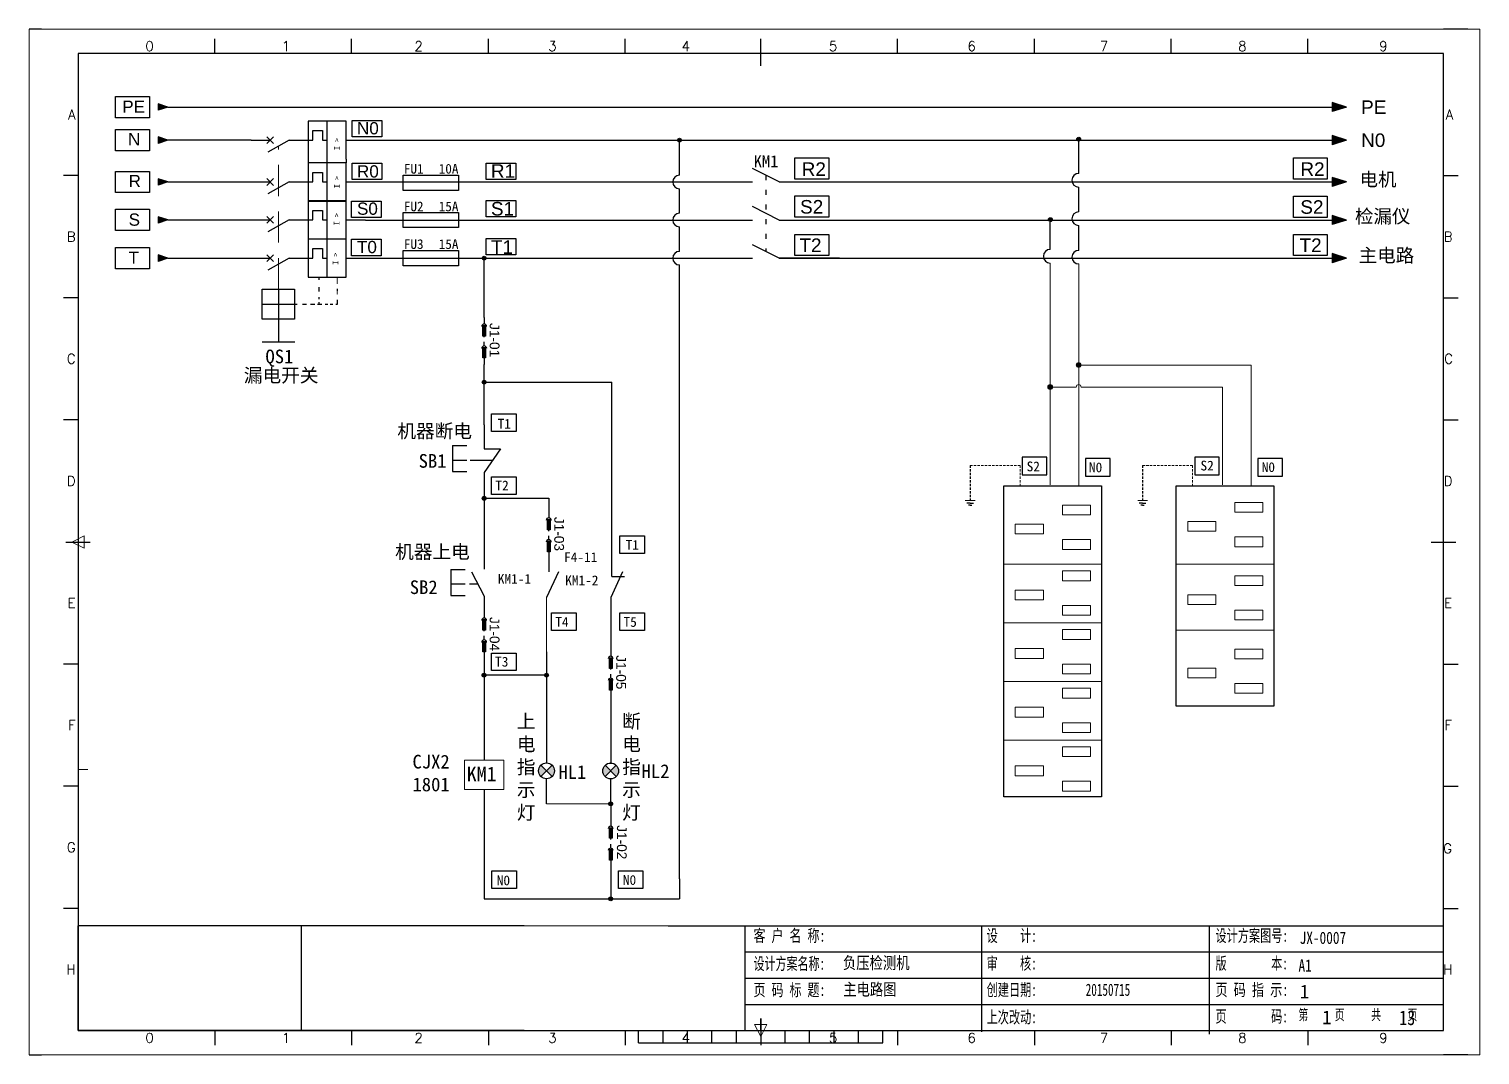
# Model space of a CAD drawing. Extents: x 2511 to 8703, y -745 to 3310.
# Drawn here: x 2832.6 to 3129.6, y 276.3 to 486.3 of the extents above; entities that cross this region are included whole.
import ezdxf
from ezdxf.enums import TextEntityAlignment as Align

# ---------------------------------------------------------------- set-up
doc = ezdxf.new("R2010")
doc.units = 0
doc.header["$MEASUREMENT"] = 0
for name, pattern in [('2', [15, 1, -2, 1, -2, 1, -2, 1, -2, 1, -2]), ('ACANSTGL', [0.11811, 0.07874, -0.03937]), ('ACISOWELD', [3, 2, -1]), ('DASHED', [0.75, 0.5, -0.25]), ('DASHED2', [9.525, 6.35, -3.175])]:
    doc.linetypes.add(name, pattern=pattern)
for name, color, linetype in [('AE_BOR', 1, 'Continuous'), ('MISC', 2, 'Continuous'), ('RED_1.5mm^2', 1, 'Continuous'), ('RED_14_THHN', 20, 'Continuous'), ('SYMS', 7, 'Continuous')]:
    doc.layers.add(name, color=color, linetype=linetype)
doc.styles.add('Standard0.67', font='', dxfattribs={"width": 0.67})
doc.styles.add('Standard_0.8', font='', dxfattribs={"width": 0.8})
doc.styles.add('WD', font='romans.shx', dxfattribs={"bigfont": 'gbcbig.shx'})
doc.styles.add('WD_IEC', font='ISOCP2.shx', dxfattribs={"width": 0.9, "height": 4, "bigfont": 'gbcbig.shx'})
doc.styles.add('工程字', font='SimSun.ttf')
doc.styles.add('样式 0', font='')
doc.styles.add('样式 8', font='arial.ttf')
doc.styles.get('Standard0.67').set_extended_font_data('FangSong_GB2312')
doc.styles.get('Standard_0.8').set_extended_font_data('FangSong_GB2312')
doc.styles.get('样式 0').set_extended_font_data('KaiTi_GB2312')

# ---------------------------------------------------------------- blocks, each defined once
blk = doc.blocks.new('gb_a2_a')
for p, q in [((584, 410), (25, 410)), ((25, 410), (25, 10)), ((584, 10), (584, 410)), ((25, 10), (584, 10))]:
    blk.add_line(p, q)
at = {"lineweight": 9, "ltscale": 0.1}
blk.add_line((25, 116.86), (29, 116.86), dxfattribs=at)
at = {"layer": 'AE_BOR', "lineweight": 30}
for p, q in [((10, 420), (4.93, 420)), ((594, 420), (584, 420)), ((4.93, 0), (10, 0)), ((594, 0), (584, 0))]:
    blk.add_line(p, q, dxfattribs=at)
at = {"layer": 'AE_BOR', "color": 1, "lineweight": 15}
for p, q in [((4.93, 420), (598.93, 420)), ((4.93, 0), (4.93, 420)), ((598.93, 420), (598.93, 0)), ((22.5, 210), (27.5, 212.5)), ((27.5, 207.5), (22.5, 210)), ((27.5, 212.5), (27.5, 207.5)), ((304.5, 7.5), (302, 12.5)), ((302, 12.5), (307, 12.5)), ((307, 12.5), (304.5, 7.5)), ((598.93, 0), (4.93, 0))]:
    blk.add_line(p, q, dxfattribs=at)
at = {"layer": 'AE_BOR'}
for p, q in [((81, 410), (81, 416)), ((137, 410), (137, 416)), ((193, 410), (193, 416)), ((249, 410), (249, 416)), ((304.5, 410), (304.5, 416)), ((360.5, 410), (360.5, 416)), ((416.5, 410), (416.5, 416)), ((472.5, 410), (472.5, 416)), ((528.5, 410), (528.5, 416)), ((25, 360), (19, 360)), ((584, 360), (590, 360)), ((25, 310), (19, 310)), ((584, 310), (590, 310)), ((25, 260), (19, 260)), ((584, 260), (590, 260)), ((25, 160), (19, 160)), ((584, 160), (590, 160)), ((25, 110), (19, 110)), ((584, 110), (590, 110)), ((25, 60), (19, 60)), ((584, 60), (590, 60)), ((81, 10), (81, 4)), ((137, 10), (137, 4)), ((193, 10), (193, 4)), ((249, 10), (249, 4)), ((304.5, 10), (304.5, 4)), ((360.5, 10), (360.5, 4)), ((416.5, 10), (416.5, 4)), ((472.5, 10), (472.5, 4)), ((528.5, 10), (528.5, 4))]:
    blk.add_line(p, q, dxfattribs=at)
at = {"layer": 'AE_BOR', "color": 2, "lineweight": 30}
for p, q in [((304.5, 405), (304.5, 415)), ((20, 210), (30, 210)), ((579, 210), (589, 210)), ((304.5, 10), (304.5, 15)), ((304.5, 15), (304.5, 5)), ((254.5, 5), (254.5, 10)), ((264.5, 5), (264.5, 10)), ((274.5, 5), (274.5, 10)), ((284.5, 5), (284.5, 10)), ((294.5, 5), (294.5, 10)), ((304.5, 10), (304.5, 5)), ((314.5, 5), (314.5, 10)), ((324.5, 5), (324.5, 10)), ((334.5, 5), (334.5, 10)), ((344.5, 5), (344.5, 10)), ((354.5, 5), (354.5, 10)), ((254.5, 5), (354.5, 5))]:
    blk.add_line(p, q, dxfattribs=at)
at = {"layer": 'AE_BOR', "style": 'WD'}
for s, p in [('0', (54.27, 411)), ('1', (110.12, 411)), ('2', (164.42, 411)), ('3', (219.22, 411)), ('4', (273.82, 411)), ('5', (334.12, 411)), ('6', (390.81, 411)), ('7', (445.01, 411)), ('8', (501.67, 411)), ('9', (559.4, 411)), ('0', (54.27, 5)), ('1', (110.12, 5)), ('2', (164.42, 5)), ('3', (219.22, 5)), ('4', (273.82, 5)), ('5', (334.12, 5)), ('6', (390.81, 5)), ('7', (445.01, 5)), ('8', (501.67, 5)), ('9', (559.4, 5))]:
    blk.add_text(s, height=4, dxfattribs=at).set_placement(p, align=Align.CENTER)
for s, p in [('A', (24, 385)), ('A', (588.05, 385)), ('B', (24, 335)), ('B', (587.67, 335)), ('C', (24, 285)), ('C', (587.86, 285)), ('D', (24, 235)), ('D', (587.67, 235)), ('E', (24, 185)), ('E', (587.48, 185)), ('F', (24, 135)), ('F', (587.48, 135)), ('F', (587.48, 135)), ('G', (24, 85)), ('G', (587.48, 84.56)), ('H', (24, 35)), ('H', (587.67, 35))]:
    blk.add_text(s, height=4, dxfattribs=at).set_placement(p, align=Align.MIDDLE_RIGHT)
blk = doc.blocks.new('VCB11THI')
for p, q in [((0, 7.5), (0, 2.5)), ((0, -2.5), (-3.12, 3.12)), ((-0.88, 3.38), (0.88, 1.62)), ((-0.88, 1.62), (0.88, 3.38)), ((0, -2.5), (0, -8.75)), ((0, -8.75), (2.5, -8.75)), ((0, -11.25), (0, -12.5)), ((2.5, -11.25), (0, -11.25)), ((2.5, -8.75), (2.5, -11.25)), ((-5, -12.5), (5, -12.5)), ((0, -17.5), (0, -22.5))]:
    blk.add_line(p, q)
blk.add_lwpolyline([(-5, -7.5), (-5, -17.5), (5, -17.5), (5, -7.5)], close=True)
at = {"style": 'WD_IEC'}
for tag, p in [('INST', (-8, 5.25)), ('LOC', (-8, 1.75)), ('TAG1', (-8, -1.75)), ('RATING1', (-8, -6.35)), ('DESC1', (-8, -14.35)), ('DESC3', (-8, -21.35)), ('DESC2', (-8, -17.85))]:
    blk.add_attdef(tag, text='', height=2.5, dxfattribs=at).set_placement(p, align=Align.RIGHT)
at = {"style": 'WD_IEC', "flags": 1}
for tag, p, height in [('X2TERM01', (0, 7.5), 0.32), ('MFG', (2.75, 6.5), 1.5), ('CAT', (2.75, 4), 1.5), ('X4LINK', (-2, 0), 0.32), ('X1LINK', (-0.5, 0), 0.32), ('CONTACT', (-5, -7.5), 1), ('COMMON', (-3.75, -8.75), 1), ('ASSYCODE', (1, -19), 1), ('X8TERM02', (0, -22.5), 0.32), ('FAMILY', (1, -20.5), 1), ('CATDESC', (1, -22), 1)]:
    blk.add_attdef(tag, p, '', height=height, dxfattribs=at)
at = {"style": 'WD_IEC'}
blk.add_attdef('TERM01', text='', height=2, rotation=90, dxfattribs=at).set_placement((-1, 7.5), align=Align.RIGHT)
at = {"lineweight": 15, "style": 'WD_IEC'}
blk.add_attdef('XREF', text='', height=2.5, dxfattribs=at).set_placement((-8, -10.35), align=Align.RIGHT)
at = {"style": 'WD_IEC'}
blk.add_attdef('TERM02', (-1, -22.5), '', height=2, rotation=90, dxfattribs=at)
at = {"linetype": 'Continuous', "style": 'WD_IEC'}
blk.add_attdef('T', text='', height=2.5, dxfattribs=at).set_placement((0, -15), align=Align.MIDDLE_CENTER)
blk = doc.blocks.new('VCB21THI')
for p, q in [((0, 7.5), (0, 2.5)), ((0, -2.5), (-3.12, 3.12)), ((-0.88, 3.38), (0.88, 1.62)), ((-0.88, 1.62), (0.88, 3.38)), ((0, -2.5), (0, -8.75)), ((0, -8.75), (2.5, -8.75)), ((0, -11.25), (0, -12.5)), ((2.5, -11.25), (0, -11.25)), ((2.5, -8.75), (2.5, -11.25)), ((-5, -12.5), (5, -12.5)), ((0, -17.5), (0, -22.5))]:
    blk.add_line(p, q)
blk.add_lwpolyline([(-5, -7.5), (-5, -17.5), (5, -17.5), (5, -7.5)], close=True)
at = {"style": 'WD_IEC'}
for tag, p in [('INST', (-8, 5.25)), ('LOC', (-8, 1.75)), ('TAG2', (-8, -1.75)), ('RATING1', (-8, -6.35)), ('DESC1', (-8, -14.35)), ('DESC3', (-8, -21.35)), ('DESC2', (-8, -17.85))]:
    blk.add_attdef(tag, text='', height=2.5, dxfattribs=at).set_placement(p, align=Align.RIGHT)
at = {"style": 'WD_IEC', "flags": 1}
for tag, p, height in [('X2TERM01', (0, 7.5), 0.32), ('X4LINK', (-2, 0), 0.32), ('X1LINK', (-0.5, 0), 0.32), ('CONTACT', (-5, -7.5), 1), ('COMMON', (-3.75, -8.75), 1), ('X8TERM02', (0, -22.5), 0.32), ('FAMILY', (1, -20.5), 1)]:
    blk.add_attdef(tag, p, '', height=height, dxfattribs=at)
at = {"style": 'WD_IEC'}
blk.add_attdef('TERM01', text='', height=2, rotation=90, dxfattribs=at).set_placement((-1, 7.5), align=Align.RIGHT)
at = {"lineweight": 15, "style": 'WD_IEC'}
blk.add_attdef('XREF', text='', height=2.5, dxfattribs=at).set_placement((-8, -10.35), align=Align.RIGHT)
at = {"style": 'WD_IEC'}
blk.add_attdef('TERM02', (-1, -22.5), '', height=2, rotation=90, dxfattribs=at)
at = {"linetype": 'Continuous', "style": 'WD_IEC'}
blk.add_attdef('T', text='', height=2.5, dxfattribs=at).set_placement((0, -15), align=Align.MIDDLE_CENTER)
blk = doc.blocks.new('WDDOT')
blk.add_hatch(color=256).paths.add_polyline_path([(0.5, 0, 1), (-0.5, 0, 1)])
blk.add_circle((0, 0), 0.5)

msp = doc.modelspace()

# ---------------------------------------------------------------- hatches: boundary and pattern name
for points in [[(2861, 463.57), (2858.96, 464.22), (2858.96, 462.91)], [(3102.24, 463.57), (3099.32, 464.5), (3099.32, 462.63)], [(2861, 455), (2858.96, 455.66), (2858.96, 454.35)], [(3102.24, 455), (3099.32, 455.94), (3099.32, 454.07)], [(2861, 447.24), (2858.96, 447.9), (2858.96, 446.59)], [(3102.24, 447.21), (3099.32, 448.14), (3099.32, 446.27)], [(2861, 439.41), (2858.96, 440.06), (2858.96, 438.75)], [(3102.24, 439.41), (3099.32, 440.35), (3099.32, 438.47)]]:
    msp.add_hatch(color=256).paths.add_polyline_path(points)
h = msp.add_hatch(color=256)
edge = h.paths.add_edge_path()
edge.add_arc((2965.71, 463.57), 0.389, 0, 360)
h = msp.add_hatch(color=256)
edge = h.paths.add_edge_path()
edge.add_arc((3047.42, 463.77), 0.393, 0, 360)
h = msp.add_hatch(color=256)
edge = h.paths.add_edge_path()
edge.add_arc((3041.62, 447.3), 0.393, 0, 360)
h = msp.add_hatch(color=256)
edge = h.paths.add_edge_path()
edge.add_arc((2925.72, 439.41), 0.389, 0, 360)
at = {"lineweight": 0}
h = msp.add_hatch(color=256, dxfattribs=at)
edge = h.paths.add_edge_path()
edge.add_arc((3047.42, 417.54), 0.5, 0, 360)
h = msp.add_hatch(color=256)
edge = h.paths.add_edge_path()
edge.add_arc((2925.72, 414.02), 0.389, 0, 360)
h = msp.add_hatch(color=256, dxfattribs=at)
edge = h.paths.add_edge_path()
edge.add_arc((3041.58, 413.03), 0.5, 0, 360)
h = msp.add_hatch(color=256)
edge = h.paths.add_edge_path()
edge.add_arc((2925.72, 390.25), 0.393, 0, 360)
h = msp.add_hatch(color=256)
edge = h.paths.add_edge_path()
edge.add_arc((2925.69, 354.05), 0.393, 0, 360)
h = msp.add_hatch(color=256)
edge = h.paths.add_edge_path()
edge.add_arc((2938.47, 354.05), 0.393, 0, 360)
h = msp.add_hatch(color=256, dxfattribs=at)
h.paths.add_polyline_path([(2938.47, 334.46), (2937.32, 335.61, 0.198912), (2936.85, 334.46, 0.198912), (2937.32, 333.32)])
h.paths.add_polyline_path([(2939.62, 333.32, 0.198912), (2940.1, 334.46, 0.198912), (2939.62, 335.61), (2938.47, 334.46)])
h.paths.add_polyline_path([(2951.62, 334.45), (2950.47, 335.6, 0.198912), (2949.99, 334.45, 0.198912), (2950.47, 333.31)])
h.paths.add_polyline_path([(2952.77, 333.31, 0.198912), (2953.24, 334.45, 0.198912), (2952.77, 335.6), (2951.62, 334.45)])
h = msp.add_hatch(color=256)
edge = h.paths.add_edge_path()
edge.add_arc((2951.62, 327.71), 0.393, 0, 360)
h = msp.add_hatch(color=256)
edge = h.paths.add_edge_path()
edge.add_arc((2951.62, 308.27), 0.393, 0, 360)
at = {"layer": 'MISC'}
for points in [[(2861, 470.33), (2858.96, 470.99), (2858.96, 469.68)], [(3102.24, 470.33), (3099.32, 471.27), (3099.32, 469.4)]]:
    msp.add_hatch(color=256, dxfattribs=at).paths.add_polyline_path(points)
at = {"layer": 'RED_1.5mm^2'}
h = msp.add_hatch(dxfattribs=at)
h.set_pattern_fill('ANGLE', color=0, scale=0.1715, angle=-180)
h.set_pattern_definition([(180, (2367.8947, -206.513), (-7e-16, -1.1979275), [0.87122, -0.3267075]), (270, (2367.8947, -206.513), (1.1979275, -8e-16), [0.87122, -0.3267075])])
h.paths.add_polyline_path([(2925.45, 423.45), (2926, 423.45), (2926, 425.61), (2925.45, 425.61)])
h = msp.add_hatch(color=2, dxfattribs=at)
h.dxf.hatch_style = 1
h.paths.add_polyline_path([(2925.45, 423.45), (2926, 423.45), (2926, 425.61), (2925.45, 425.61)])
h = msp.add_hatch(dxfattribs=at)
h.set_pattern_fill('ANGLE', color=2, scale=0.1715, angle=-180)
h.set_pattern_definition([(180, (2367.8964, -210.9847), (-7e-16, -1.1979275), [0.87122, -0.3267075]), (270, (2367.8964, -210.9847), (1.1979275, -8e-16), [0.87122, -0.3267075])])
h.paths.add_polyline_path([(2925.45, 418.98), (2926, 418.98), (2926, 421.14), (2925.45, 421.14)])
h = msp.add_hatch(color=2, dxfattribs=at)
h.dxf.hatch_style = 1
h.paths.add_polyline_path([(2925.45, 418.98), (2926, 418.98), (2926, 421.14), (2925.45, 421.14)])
h = msp.add_hatch(dxfattribs=at)
h.set_pattern_fill('ANGLE', color=0, scale=0.1715, angle=-180)
h.set_pattern_definition([(180, (2381.11, -246.1866), (-7e-16, -1.1979275), [0.87122, -0.3267075]), (270, (2381.11, -246.1866), (1.1979275, -8e-16), [0.87122, -0.3267075])])
h.paths.add_polyline_path([(2938.67, 383.77), (2939.21, 383.77), (2939.21, 385.94), (2938.67, 385.94)])
h = msp.add_hatch(color=2, dxfattribs=at)
h.dxf.hatch_style = 1
h.paths.add_polyline_path([(2938.67, 383.77), (2939.21, 383.77), (2939.21, 385.94), (2938.67, 385.94)])
h = msp.add_hatch(dxfattribs=at)
h.set_pattern_fill('ANGLE', color=0, scale=0.1715, angle=-180)
h.set_pattern_definition([(180, (2381.1116, -250.6583), (-7e-16, -1.1979275), [0.87122, -0.3267075]), (270, (2381.1116, -250.6583), (1.1979275, -8e-16), [0.87122, -0.3267075])])
h.paths.add_polyline_path([(2938.67, 379.3), (2939.21, 379.3), (2939.21, 381.46), (2938.67, 381.46)])
h = msp.add_hatch(color=2, dxfattribs=at)
h.dxf.hatch_style = 1
h.paths.add_polyline_path([(2938.67, 379.3), (2939.21, 379.3), (2939.21, 381.46), (2938.67, 381.46)])
h = msp.add_hatch(dxfattribs=at)
h.set_pattern_fill('ANGLE', color=0, scale=0.1715, angle=-180)
h.set_pattern_definition([(180, (2367.8852, -266.6794), (-7e-16, -1.1979275), [0.87122, -0.3267075]), (270, (2367.8852, -266.6794), (1.1979275, -8e-16), [0.87122, -0.3267075])])
h.paths.add_polyline_path([(2925.44, 363.28), (2925.99, 363.28), (2925.99, 365.44), (2925.44, 365.44)])
h = msp.add_hatch(color=2, dxfattribs=at)
h.dxf.hatch_style = 1
h.paths.add_polyline_path([(2925.44, 363.28), (2925.99, 363.28), (2925.99, 365.44), (2925.44, 365.44)])
h = msp.add_hatch(dxfattribs=at)
h.set_pattern_fill('ANGLE', color=0, scale=0.1715, angle=-180)
h.set_pattern_definition([(180, (2367.8868, -271.1512), (-7e-16, -1.1979275), [0.87122, -0.3267075]), (270, (2367.8868, -271.1512), (1.1979275, -8e-16), [0.87122, -0.3267075])])
h.paths.add_polyline_path([(2925.44, 358.81), (2925.99, 358.81), (2925.99, 360.97), (2925.44, 360.97)])
h = msp.add_hatch(color=2, dxfattribs=at)
h.dxf.hatch_style = 1
h.paths.add_polyline_path([(2925.44, 358.81), (2925.99, 358.81), (2925.99, 360.97), (2925.44, 360.97)])
h = msp.add_hatch(dxfattribs=at)
h.set_pattern_fill('ANGLE', color=0, scale=0.1715, angle=-180)
h.set_pattern_definition([(180, (2393.7882, -274.5128), (-7e-16, -1.1979275), [0.87122, -0.3267075]), (270, (2393.7882, -274.5128), (1.1979275, -8e-16), [0.87122, -0.3267075])])
h.paths.add_polyline_path([(2951.35, 355.45), (2951.89, 355.45), (2951.89, 357.61), (2951.35, 357.61)])
h = msp.add_hatch(color=2, dxfattribs=at)
h.dxf.hatch_style = 1
h.paths.add_polyline_path([(2951.35, 355.45), (2951.89, 355.45), (2951.89, 357.61), (2951.35, 357.61)])
h = msp.add_hatch(dxfattribs=at)
h.set_pattern_fill('ANGLE', color=0, scale=0.1715, angle=-180)
h.set_pattern_definition([(180, (2393.7898, -278.9845), (-7e-16, -1.1979275), [0.87122, -0.3267075]), (270, (2393.7898, -278.9845), (1.1979275, -8e-16), [0.87122, -0.3267075])])
h.paths.add_polyline_path([(2951.35, 350.98), (2951.89, 350.98), (2951.89, 353.14), (2951.35, 353.14)])
h = msp.add_hatch(color=2, dxfattribs=at)
h.dxf.hatch_style = 1
h.paths.add_polyline_path([(2951.35, 350.98), (2951.89, 350.98), (2951.89, 353.14), (2951.35, 353.14)])
h = msp.add_hatch(dxfattribs=at)
h.set_pattern_fill('ANGLE', color=0, scale=0.1715, angle=-180)
h.set_pattern_definition([(180, (2393.7882, -309.3038), (-7e-16, -1.1979275), [0.87122, -0.3267075]), (270, (2393.7882, -309.3038), (1.1979275, -8e-16), [0.87122, -0.3267075])])
h.paths.add_polyline_path([(2951.35, 320.66), (2951.89, 320.66), (2951.89, 322.82), (2951.35, 322.82)])
h = msp.add_hatch(color=2, dxfattribs=at)
h.dxf.hatch_style = 1
h.paths.add_polyline_path([(2951.35, 320.66), (2951.89, 320.66), (2951.89, 322.82), (2951.35, 322.82)])
h = msp.add_hatch(dxfattribs=at)
h.set_pattern_fill('ANGLE', color=0, scale=0.1715, angle=-180)
h.set_pattern_definition([(180, (2393.7898, -313.7755), (-7e-16, -1.1979275), [0.87122, -0.3267075]), (270, (2393.7898, -313.7755), (1.1979275, -8e-16), [0.87122, -0.3267075])])
h.paths.add_polyline_path([(2951.35, 316.19), (2951.89, 316.19), (2951.89, 318.35), (2951.35, 318.35)])
h = msp.add_hatch(color=2, dxfattribs=at)
h.dxf.hatch_style = 1
h.paths.add_polyline_path([(2951.35, 316.19), (2951.89, 316.19), (2951.89, 318.35), (2951.35, 318.35)])

# ---------------------------------------------------------------- linework, layer by layer
for p, q in [((2897.5, 467.47), (2889.7, 467.47)), ((2889.7, 467.47), (2889.7, 459.67)), ((2893.6, 458.9), (2893.6, 467.47)), ((2897.5, 459.67), (2897.5, 467.47)), ((2861, 463.57), (2858.96, 464.22)), ((2858.96, 464.22), (2858.96, 462.91)), ((2861, 463.57), (2858.96, 462.91)), ((2878.01, 463.57), (2881.91, 463.57)), ((2881.22, 462.88), (2882.6, 464.26)), ((2882.6, 462.88), (2881.22, 464.26)), ((2885.81, 463.57), (2881.42, 461.13)), ((2885.81, 463.57), (2890.68, 463.57)), ((2890.68, 463.57), (2890.68, 465.52)), ((2890.68, 465.52), (2892.63, 465.52)), ((2892.63, 465.52), (2892.63, 463.57)), ((2892.63, 463.57), (2893.6, 463.57)), ((2897.5, 463.57), (3099.32, 463.57)), ((2897.5, 463.57), (2901.4, 463.57)), ((3102.24, 463.57), (3099.32, 464.5)), ((3099.32, 464.5), (3099.32, 462.63)), ((3102.24, 463.57), (3099.32, 462.63)), ((2986.14, 455), (2980.68, 457.75)), ((2861, 455), (2858.96, 455.66)), ((2858.96, 455.66), (2858.96, 454.35)), ((2861, 455), (2858.96, 454.35)), ((2861, 455), (2881.91, 455)), ((2901.4, 455), (2980.68, 455)), ((2986.14, 455), (3099.32, 455)), ((3102.24, 455), (3099.32, 455.94)), ((3099.32, 455.94), (3099.32, 454.07)), ((3102.24, 455), (3099.32, 454.07)), ((2986.14, 447.21), (2980.68, 449.96)), ((2861, 447.24), (2858.96, 447.9)), ((2858.96, 447.9), (2858.96, 446.59)), ((2861, 447.24), (2858.96, 446.59)), ((2861, 447.24), (2881.91, 447.24)), ((2901.4, 447.21), (2980.68, 447.21)), ((2986.14, 447.21), (3099.32, 447.21)), ((3102.24, 447.21), (3099.32, 448.14)), ((3099.32, 448.14), (3099.32, 446.27)), ((3102.24, 447.21), (3099.32, 446.27)), ((2861, 439.41), (2858.96, 440.06)), ((2858.96, 440.06), (2858.96, 438.75)), ((2986.14, 439.41), (2980.68, 442.16)), ((3102.24, 439.41), (3099.32, 440.35)), ((3099.32, 440.35), (3099.32, 438.47)), ((2861, 439.41), (2858.96, 438.75)), ((2861, 439.41), (2881.91, 439.41)), ((2901.4, 439.41), (2980.68, 439.41)), ((2986.14, 439.41), (3099.32, 439.41)), ((3102.24, 439.41), (3099.32, 438.47)), ((2891.96, 434.96), (2891.96, 435.51)), ((2883.61, 433.08), (2883.61, 422.28)), ((2891.96, 432.59), (2891.96, 433.5)), ((2891.96, 431.04), (2891.96, 431.45)), ((2880.29, 430.01), (2886.93, 430.01)), ((2886.93, 430.01), (2887.46, 430.01)), ((2888.55, 430.01), (2889.37, 430.01)), ((2890.19, 430.01), (2891.05, 430.01)), ((2891.64, 430.01), (2891.96, 430.01)), ((2891.96, 430.01), (2891.96, 430.4)), ((2880.25, 422.28), (2886.97, 422.28)), ((2951.85, 374.23), (2951.85, 414.02)), ((2925.72, 405.29), (2925.72, 400.41)), ((2919.23, 401.03), (2922.17, 401.03)), ((2919.23, 401.03), (2919.23, 395.74)), ((2919.23, 398.09), (2922.17, 398.09)), ((2922.89, 398.06), (2927.4, 398.06)), ((2925.72, 400.41), (2929.09, 400.41)), ((2929.09, 400.41), (2925.72, 395.53)), ((2919.23, 395.74), (2922.17, 395.74)), ((2925.72, 395.53), (2925.72, 377.99)), ((2925.72, 390.25), (2938.94, 390.25)), ((2938.94, 390.25), (2938.94, 386.24)), ((2925.72, 377.99), (2925.72, 375.75)), ((2938.94, 379.3), (2938.94, 375.19)), ((2918.87, 375.65), (2921.81, 375.65)), ((2918.87, 375.65), (2918.87, 370.37)), ((2923.1, 375.2), (2925.72, 370.23)), ((2940.93, 375.19), (2938.47, 369.93)), ((2954.07, 375.19), (2951.62, 369.93)), ((2951.85, 374.23), (2954.44, 374.23)), ((2918.87, 372.72), (2921.81, 372.72)), ((2922.75, 372.72), (2924.41, 372.72)), ((2918.87, 370.37), (2921.81, 370.37)), ((2925.72, 370.23), (2925.72, 367.1)), ((2951.62, 369.93), (2951.62, 359.27)), ((2925.72, 358.81), (2925.72, 351.53)), ((2938.47, 358.81), (2938.47, 354.05)), ((2938.47, 354.05), (2925.72, 354.05)), ((2938.47, 354.05), (2938.47, 336.09)), ((2951.62, 349.66), (2951.62, 336.08)), ((2925.72, 340.69), (2925.72, 336.68)), ((2939.62, 335.61), (2937.32, 333.32)), ((2937.32, 335.61), (2939.62, 333.32)), ((2938.47, 336.09), (2938.47, 336.21)), ((2951.62, 336.08), (2951.62, 336.2)), ((2938.47, 327.71), (2938.47, 332.84)), ((2952.77, 335.6), (2950.47, 333.31)), ((2950.47, 335.6), (2952.77, 333.31)), ((2951.62, 327.7), (2951.62, 332.83)), ((2925.72, 330.68), (2925.72, 312.35)), ((2979.06, 297.4), (3023.31, 297.4)), ((3023.31, 297.4), (3092.09, 297.4)), ((3092.09, 297.4), (3122.09, 297.4)), ((2979.06, 292.03), (3023.31, 292.03)), ((3023.31, 292.03), (3092.09, 292.03)), ((3092.09, 292.03), (3122.09, 292.03)), ((2979.06, 286.67), (3023.31, 286.67)), ((3023.31, 286.67), (3092.09, 286.67)), ((2963.36, 281.31), (3023.31, 281.31)), ((2963.36, 281.31), (3023.31, 281.31)), ((3023.31, 281.31), (3092.09, 281.31))]:
    msp.add_line(p, q)
at = {"color": 0}
for p, q in [((2878.01, 463.57), (2861, 463.57)), ((2965.71, 456.4), (2965.71, 463.57)), ((2889.7, 459.67), (2889.7, 458.9)), ((2897.5, 459.67), (2897.5, 458.9)), ((2965.71, 448.6), (2965.71, 453.61)), ((2965.71, 440.8), (2965.71, 445.81)), ((2998.45, 439.41), (2986.14, 439.41)), ((2925.72, 414.02), (2951.85, 414.02)), ((2925.72, 351.53), (2925.72, 340.69)), ((2925.72, 312.35), (2925.72, 308.27)), ((2965.71, 312.35), (2965.71, 308.27)), ((2925.72, 308.27), (2965.71, 308.27)), ((2888.24, 302.76), (2888.24, 281.31))]:
    msp.add_line(p, q, dxfattribs=at)
at = {"color": 0, "ltscale": 2}
for p, q in [((3047.42, 463.77), (3047.03, 463.77)), ((3047.42, 456.75), (3047.42, 463.77)), ((3047.42, 448.88), (3047.42, 453.97)), ((3041.62, 447.3), (3041.23, 447.3)), ((3041.58, 441.19), (3041.58, 447.6)), ((3047.42, 441), (3047.42, 446.09)), ((2925.72, 432.47), (2925.72, 439.41)), ((2965.71, 312.35), (2965.71, 438.02)), ((2925.72, 427.27), (2925.72, 432.47)), ((2925.72, 405.29), (2925.72, 417.66)), ((2842.59, 281.31), (2842.59, 302.76)), ((2933.9, 302.76), (2842.59, 302.76)), ((2963.36, 302.76), (3122.09, 302.76)), ((2979.06, 302.76), (2979.06, 281.31)), ((3027.62, 281.05), (3027.62, 302.76)), ((3074.2, 280.55), (3074.2, 302.76)), ((3122.09, 281.31), (3122.09, 302.76)), ((3092.09, 286.67), (3122.09, 286.67)), ((2933.9, 281.31), (2842.59, 281.31)), ((3092.09, 281.31), (3122.09, 281.31))]:
    msp.add_line(p, q, dxfattribs=at)
at = {"color": 6, "linetype": 'DASHED2', "lineweight": 0}
msp.add_line((2883.61, 433.08), (2883.61, 462.35), dxfattribs=at)
at = {"color": 6, "linetype": '2'}
msp.add_line((2983.41, 456.38), (2983.41, 440.79), dxfattribs=at)
at = {"linetype": 'Continuous', "lineweight": 0}
for p, q in [((3041.58, 404.83), (3041.58, 438.4)), ((3047.42, 404.64), (3047.42, 438.22)), ((3082.72, 392.8), (3082.72, 417.54)), ((3076.87, 392.99), (3076.87, 413.03)), ((3041.58, 392.99), (3041.58, 404.83)), ((3047.42, 392.8), (3047.42, 404.64)), ((2938.47, 358.81), (2938.47, 369.93)), ((2938.47, 327.71), (2951.62, 327.71))]:
    msp.add_line(p, q, dxfattribs=at)
at = {"linetype": 'ACANSTGL'}
for p, q in [((2895.71, 434.15), (2895.71, 435.49)), ((2895.71, 432.02), (2895.71, 433.13)), ((2895.71, 430.01), (2895.71, 431)), ((2891.96, 430.01), (2892.51, 430.01)), ((2893.19, 430.01), (2893.78, 430.01)), ((2894.23, 430.01), (2894.78, 430.01)), ((2895.37, 430.01), (2895.71, 430.01))]:
    msp.add_line(p, q, dxfattribs=at)
at = {"color": 2}
for p, q in [((2925.72, 423.22), (2925.72, 423.45)), ((2925.73, 421.44), (2925.73, 422.27)), ((3025.19, 389.29), (3024.53, 389.29)), ((3025.19, 389.29), (3025.86, 389.29)), ((3060.49, 389.29), (3059.82, 389.29)), ((3060.49, 389.29), (3061.15, 389.29)), ((3025.19, 388.88), (3024.85, 388.88)), ((3025.19, 388.88), (3025.53, 388.88)), ((3060.49, 388.88), (3060.15, 388.88)), ((3060.49, 388.88), (3060.83, 388.88)), ((2938.94, 383.55), (2938.94, 383.77)), ((2938.94, 381.77), (2938.94, 382.59)), ((2925.72, 363.06), (2925.72, 363.28)), ((2925.72, 361.27), (2925.72, 362.1)), ((2951.62, 355.22), (2951.62, 355.45)), ((2951.62, 353.44), (2951.62, 354.27)), ((2951.62, 320.43), (2951.62, 320.66)), ((2951.62, 318.65), (2951.62, 319.48))]:
    msp.add_line(p, q, dxfattribs=at)
at = {"lineweight": 0}
for p, q in [((3082.72, 417.54), (3047.42, 417.54)), ((3046.92, 413.03), (3041.58, 413.03)), ((3076.87, 413.03), (3047.92, 413.03)), ((3032.11, 376.77), (3051.98, 376.77)), ((3067.4, 376.77), (3087.28, 376.77)), ((3032.11, 364.77), (3051.98, 364.77)), ((3067.4, 363.28), (3087.28, 363.28)), ((3032.11, 352.77), (3051.98, 352.77)), ((3032.11, 340.77), (3051.98, 340.77))]:
    msp.add_line(p, q, dxfattribs=at)
at = {"color": 2, "linetype": 'DASHED'}
for p, q in [((3025.19, 396.96), (3025.19, 389.8)), ((3060.49, 396.96), (3060.49, 389.8))]:
    msp.add_line(p, q, dxfattribs=at)
at = {"color": 2, "linetype": 'DASHED', "lineweight": 0}
for p, q in [((3025.19, 396.96), (3035.45, 396.96)), ((3035.45, 396.96), (3035.45, 392.84)), ((3060.49, 396.96), (3070.74, 396.96)), ((3070.74, 396.96), (3070.74, 392.84))]:
    msp.add_line(p, q, dxfattribs=at)
at = {"color": 2, "lineweight": 0}
for p, q in [((3025.19, 389.8), (3024.19, 389.8)), ((3025.21, 389.79), (3026.21, 389.79)), ((3060.49, 389.8), (3059.49, 389.8)), ((3060.5, 389.79), (3061.5, 389.79))]:
    msp.add_line(p, q, dxfattribs=at)
at = {"ltscale": 2}
for p, q in [((2951.62, 327.7), (2951.62, 324.47)), ((2951.62, 314.87), (2951.62, 308.27))]:
    msp.add_line(p, q, dxfattribs=at)
at = {"lineweight": 9, "ltscale": 0.1}
for p, q in [((2933.9, 302.76), (2963.36, 302.76)), ((2933.9, 281.31), (2963.36, 281.31)), ((2962, 281.31), (2962, 281.31)), ((2962, 281.31), (2962, 281.31))]:
    msp.add_line(p, q, dxfattribs=at)
at = {"color": 1, "lineweight": -3}
for points in [[(2850.29, 472.51), (2857.23, 472.51), (2857.23, 468.16), (2850.29, 468.16)], [(2898.67, 467.59), (2904.78, 467.59), (2904.78, 464.24), (2898.67, 464.24)], [(2850.29, 465.74), (2857.23, 465.74), (2857.23, 461.39), (2850.29, 461.39)], [(2898.67, 458.86), (2904.78, 458.86), (2904.78, 455.52), (2898.67, 455.52)], [(2926.1, 458.83), (2932.21, 458.83), (2932.21, 455.48), (2926.1, 455.48)], [(2989.3, 459.94), (2996.24, 459.94), (2996.24, 455.59), (2989.3, 455.59)], [(3091.37, 459.94), (3098.31, 459.94), (3098.31, 455.59), (3091.37, 455.59)], [(2850.29, 457.18), (2857.23, 457.18), (2857.23, 452.83), (2850.29, 452.83)], [(2989.3, 452.14), (2996.24, 452.14), (2996.24, 447.78), (2989.3, 447.78)], [(3091.37, 452.08), (3098.31, 452.08), (3098.31, 447.73), (3091.37, 447.73)], [(2850.29, 449.42), (2857.23, 449.42), (2857.23, 445.06), (2850.29, 445.06)], [(2898.55, 451.07), (2904.66, 451.07), (2904.66, 447.72), (2898.55, 447.72)], [(2926.1, 451.2), (2932.21, 451.2), (2932.21, 447.86), (2926.1, 447.86)], [(2898.55, 443.27), (2904.66, 443.27), (2904.66, 439.92), (2898.55, 439.92)], [(2926.1, 443.41), (2932.21, 443.41), (2932.21, 440.06), (2926.1, 440.06)], [(2989.3, 444.28), (2996.24, 444.28), (2996.24, 439.93), (2989.3, 439.93)], [(3091.37, 444.28), (3098.31, 444.28), (3098.31, 439.93), (3091.37, 439.93)], [(2850.29, 441.58), (2857.23, 441.58), (2857.23, 437.23), (2850.29, 437.23)]]:
    msp.add_lwpolyline(points, close=True, dxfattribs=at)
for points in [[(2909.11, 456.38), (2920.44, 456.38), (2920.44, 453.28), (2909.11, 453.28)], [(2909.11, 448.76), (2920.44, 448.76), (2920.44, 445.66), (2909.11, 445.66)], [(2909.11, 440.96), (2920.44, 440.96), (2920.44, 437.86), (2909.11, 437.86)], [(2880.29, 426.94), (2880.29, 433.08), (2886.93, 433.08), (2886.93, 426.94)], [(3052.09, 329.13), (3032.06, 329.13), (3032.06, 392.8), (3052.09, 392.8)], [(3087.38, 347.74), (3067.35, 347.74), (3067.35, 392.8), (3087.38, 392.8)]]:
    msp.add_lwpolyline(points, close=True)
at = {"color": 1}
for points in [[(2926, 423.45), (2925.45, 423.45), (2925.45, 425.61), (2926, 425.61)], [(2926, 418.98), (2925.45, 418.98), (2925.45, 421.14), (2926, 421.14)], [(2939.21, 383.77), (2938.67, 383.77), (2938.67, 385.94), (2939.21, 385.94)], [(2939.21, 379.3), (2938.67, 379.3), (2938.67, 381.46), (2939.21, 381.46)], [(2925.99, 363.28), (2925.44, 363.28), (2925.44, 365.44), (2925.99, 365.44)], [(2925.99, 358.81), (2925.44, 358.81), (2925.44, 360.97), (2925.99, 360.97)], [(2951.89, 355.45), (2951.35, 355.45), (2951.35, 357.61), (2951.89, 357.61)], [(2951.89, 350.98), (2951.35, 350.98), (2951.35, 353.14), (2951.89, 353.14)], [(2951.89, 320.66), (2951.35, 320.66), (2951.35, 322.82), (2951.89, 322.82)], [(2951.89, 316.19), (2951.35, 316.19), (2951.35, 318.35), (2951.89, 318.35)]]:
    msp.add_lwpolyline(points, close=True, dxfattribs=at)
at = {"color": 1, "ltscale": 2}
for points in [[(2927.24, 407.56), (2932.26, 407.56), (2932.26, 403.95), (2927.24, 403.95)], [(3040.9, 398.65), (3035.87, 398.65), (3035.87, 395.05), (3040.9, 395.05)], [(3053.84, 398.39), (3048.82, 398.39), (3048.82, 394.78), (3053.84, 394.78)], [(3076.19, 398.65), (3071.17, 398.65), (3071.17, 395.05), (3076.19, 395.05)], [(3089.13, 398.39), (3084.11, 398.39), (3084.11, 394.78), (3089.13, 394.78)], [(2927.24, 394.66), (2932.26, 394.66), (2932.26, 391.06), (2927.24, 391.06)], [(2953.48, 382.57), (2958.51, 382.57), (2958.51, 378.96), (2953.48, 378.96)], [(2939.51, 366.81), (2944.54, 366.81), (2944.54, 363.21), (2939.51, 363.21)], [(2953.48, 366.81), (2958.51, 366.81), (2958.51, 363.21), (2953.48, 363.21)], [(2927.24, 358.58), (2932.26, 358.58), (2932.26, 354.98), (2927.24, 354.98)], [(2927.31, 313.98), (2932.33, 313.98), (2932.33, 310.38), (2927.31, 310.38)], [(2953.21, 313.98), (2958.23, 313.98), (2958.23, 310.38), (2953.21, 310.38)]]:
    msp.add_lwpolyline(points, close=True, dxfattribs=at)
at = {"lineweight": 0}
for points in [[(3079.37, 387.41), (3079.37, 389.41), (3085.11, 389.41), (3085.11, 387.41)], [(3044.08, 386.87), (3044.08, 388.87), (3049.82, 388.87), (3049.82, 386.87)], [(3034.44, 382.97), (3034.44, 384.97), (3040.19, 384.97), (3040.19, 382.97)], [(3069.74, 383.51), (3069.74, 385.51), (3075.48, 385.51), (3075.48, 383.51)], [(3044.08, 379.81), (3044.08, 381.81), (3049.82, 381.81), (3049.82, 379.81)], [(3079.37, 380.35), (3079.37, 382.35), (3085.11, 382.35), (3085.11, 380.35)], [(3044.08, 373.38), (3044.08, 375.39), (3049.82, 375.39), (3049.82, 373.38)], [(3079.37, 372.41), (3079.37, 374.41), (3085.11, 374.41), (3085.11, 372.41)], [(3034.44, 369.48), (3034.44, 371.48), (3040.19, 371.48), (3040.19, 369.48)], [(3044.08, 366.33), (3044.08, 368.33), (3049.82, 368.33), (3049.82, 366.33)], [(3069.74, 368.51), (3069.74, 370.51), (3075.48, 370.51), (3075.48, 368.51)], [(3079.37, 365.35), (3079.37, 367.35), (3085.11, 367.35), (3085.11, 365.35)], [(3044.08, 361.38), (3044.08, 363.39), (3049.82, 363.39), (3049.82, 361.38)], [(3034.44, 357.48), (3034.44, 359.48), (3040.19, 359.48), (3040.19, 357.48)], [(3079.37, 357.41), (3079.37, 359.41), (3085.11, 359.41), (3085.11, 357.41)], [(3044.08, 354.33), (3044.08, 356.33), (3049.82, 356.33), (3049.82, 354.33)], [(3069.74, 353.51), (3069.74, 355.51), (3075.48, 355.51), (3075.48, 353.51)], [(3044.08, 349.38), (3044.08, 351.39), (3049.82, 351.39), (3049.82, 349.38)], [(3079.37, 350.35), (3079.37, 352.35), (3085.11, 352.35), (3085.11, 350.35)], [(3034.44, 345.48), (3034.44, 347.48), (3040.19, 347.48), (3040.19, 345.48)], [(3044.08, 342.33), (3044.08, 344.33), (3049.82, 344.33), (3049.82, 342.33)], [(3044.08, 337.38), (3044.08, 339.39), (3049.82, 339.39), (3049.82, 337.38)], [(2921.72, 336.68), (2929.72, 336.68), (2929.72, 330.68), (2921.72, 330.68)], [(3034.44, 333.48), (3034.44, 335.48), (3040.19, 335.48), (3040.19, 333.48)], [(3044.08, 330.33), (3044.08, 332.33), (3049.82, 332.33), (3049.82, 330.33)]]:
    msp.add_lwpolyline(points, close=True, dxfattribs=at)
for centre, radius in [((2965.71, 463.57), 0.389), ((3047.42, 463.77), 0.393), ((3041.62, 447.3), 0.393), ((2925.72, 439.41), 0.389), ((2925.72, 414.02), 0.389), ((2925.72, 390.25), 0.393), ((2925.69, 354.05), 0.393), ((2938.47, 354.05), 0.393), ((2938.47, 334.46), 1.62), ((2951.62, 334.45), 1.62), ((2951.62, 327.71), 0.393), ((2951.62, 308.27), 0.393)]:
    msp.add_circle(centre, radius)
for centre in [(3047.42, 417.54), (3041.58, 413.03)]:
    msp.add_circle(centre, 0.5, dxfattribs=at)
at = {"color": 0, "ltscale": 2}
for centre in [(2965.71, 455), (3047.42, 455.36), (2965.71, 447.21), (3047.42, 447.48), (2965.71, 439.41), (3041.58, 439.8), (3047.42, 439.61)]:
    msp.add_arc(centre, 1.39, 90, 270, dxfattribs=at)
at = {"color": 2}
for centre in [(2925.72, 425.41), (2925.73, 420.93), (2938.94, 385.73), (2938.94, 381.26), (2925.72, 365.24), (2925.72, 360.77), (2951.62, 357.41), (2951.62, 352.93), (2951.62, 322.61), (2951.62, 318.14)]:
    msp.add_arc(centre, 0.507, 0, 180, dxfattribs=at)
at = {"lineweight": 0}
msp.add_arc((3047.42, 413.03), 0.5, 0, 180, dxfattribs=at)
at = {"layer": 'MISC'}
for p, q in [((2861, 470.33), (2858.96, 470.99)), ((2858.96, 470.99), (2858.96, 469.68)), ((2861, 470.33), (2858.96, 469.68)), ((2861, 470.33), (3099.32, 470.33)), ((3102.24, 470.33), (3099.32, 471.27)), ((3099.32, 471.27), (3099.32, 469.4)), ((3102.24, 470.33), (3099.32, 469.4))]:
    msp.add_line(p, q, dxfattribs=at)
at = {"layer": 'RED_14_THHN', "color": 2}
for p, q in [((2925.72, 427.27), (2925.72, 425.91)), ((2925.72, 418.98), (2925.72, 417.66)), ((2938.94, 387.59), (2938.94, 386.24)), ((2938.94, 379.3), (2938.94, 377.99)), ((2925.72, 367.1), (2925.72, 365.75)), ((2925.72, 358.81), (2925.72, 357.5)), ((2951.62, 359.27), (2951.62, 357.91)), ((2951.62, 350.98), (2951.62, 349.66)), ((2951.62, 324.47), (2951.62, 323.12)), ((2951.62, 316.19), (2951.62, 314.87))]:
    msp.add_line(p, q, dxfattribs=at)

# ---------------------------------------------------------------- block references
at = {"xscale": 0.5, "yscale": 0.5, "zscale": 0.5}
msp.add_blockref('gb_a2_a', (2830.09, 276.31), dxfattribs=at)
at = {"layer": 'SYMS', "lineweight": -3}
for p, xscale, yscale, zscale in [((2965.71, 463.57), 0.4950000000000045, 0.495, 0.495), ((3047.42, 463.77), 0.5, 0.5, 0.5), ((3041.62, 447.3), 0.5, 0.5, 0.5), ((2925.72, 439.41), 0.4950000000000045, 0.495, 0.495), ((2925.72, 414.02), 0.4950000000000045, 0.495, 0.495), ((2925.72, 390.25), 0.5, 0.5, 0.5), ((2925.69, 354.05), 0.5, 0.5, 0.5), ((2938.47, 354.05), 0.5, 0.5, 0.5), ((2951.62, 327.71), 0.5, 0.5, 0.5), ((2951.62, 308.27), 0.5, 0.5, 0.5)]:
    msp.add_blockref('WDDOT', p, dxfattribs=dict(at, xscale=xscale, yscale=yscale, zscale=zscale))
at = {"layer": 'SYMS', "linetype": 'ACISOWELD', "xscale": 0.779624999999994, "yscale": 0.779624999999994, "zscale": 0.779624999999994, "rotation": 90}
for name, p in [('VCB21THI', (2883.86, 455)), ('VCB21THI', (2883.86, 447.24)), ('VCB11THI', (2883.86, 439.41))]:
    msp.add_blockref(name, p, dxfattribs=at)

# ---------------------------------------------------------------- texts
at = {"attachment_point": 1}
for s, insert, char_height, width, style in [('N0', (2899.69, 467.25), 2.5, 4.9667, '样式 8'), ('N', (2852.82, 465.01), 2.5, 4.9667, '样式 8'), ('N0', (3105.23, 464.94), 2.772, 4.9667, '样式 8'), ('KM1', (2980.89, 460.46), 2.475, 1.87, '工程字'), ('R0', (2899.69, 458.42), 2.5, 4.9667, '样式 8'), ('FU1', (2909.28, 458.7), 1.98, 1.87, '工程字'), ('10A', (2916.42, 458.7), 1.98, 1.87, '工程字'), ('R1', (2927.11, 458.64), 2.772, 4.9667, '样式 8'), ('R2', (2990.72, 459.02), 2.772, 4.9667, '样式 8'), ('R2', (3092.8, 459.02), 2.772, 4.9667, '样式 8'), ('R', (2852.94, 456.45), 2.5, 4.9667, '样式 8'), ('S', (2852.95, 448.55), 2.5, 4.9667, '样式 8'), ('S0', (2899.69, 450.79), 2.5, 4.9667, '样式 8'), ('FU2', (2909.28, 450.99), 1.98, 1.87, '工程字'), ('15A', (2916.42, 450.99), 1.98, 1.87, '工程字'), ('S1', (2927.11, 450.91), 2.772, 4.9667, '样式 8'), ('S2', (2990.39, 451.31), 2.772, 4.9667, '样式 8'), ('S2', (3092.78, 451.26), 2.772, 4.9667, '样式 8'), ('T0', (2899.69, 442.94), 2.5, 4.9667, '样式 8'), ('FU3', (2909.28, 443.28), 1.98, 1.87, '工程字'), ('15A', (2916.42, 443.28), 1.98, 1.87, '工程字'), ('T1', (2927.11, 443.06), 2.772, 4.9667, '样式 8'), ('T2', (2990.25, 443.44), 2.772, 4.9667, '样式 8'), ('T2', (3092.63, 443.44), 2.772, 4.9667, '样式 8'), ('T', (2852.92, 440.77), 2.5, 4.9667, '样式 8')]:
    msp.add_mtext(s, dxfattribs=dict(at, insert=insert, char_height=char_height, width=width, style=style))
at = {"char_height": 1.169, "width": 4.511, "attachment_point": 1, "rotation": 90}
for insert in [(2894.99, 461.52), (2894.99, 453.73), (2894.94, 446.14), (2894.71, 438.05)]:
    msp.add_mtext('I >', dxfattribs=dict(at, insert=insert))
at = {"char_height": 2.772, "attachment_point": 1}
for s, insert, width in [('{\\fSimSun|b0|i0|c134|p2;电机}', (3104.9, 456.94), 15.2743), ('{\\fSimSun|b0|i0|c134|p2;检漏仪}', (3103.97, 449.37), 19.4369), ('{\\fSimSun|b0|i0|c134|p2;主电路}', (3104.74, 441.37), 15.2743)]:
    msp.add_mtext(s, dxfattribs=dict(at, insert=insert, width=width))
at = {"color": 2, "char_height": 2, "attachment_point": 1, "rotation": 270, "style": '样式 8'}
for s, insert in [('J1-01', (2928.86, 426.13)), ('J1-03', (2942.07, 386.46)), ('J1-04', (2928.85, 365.96)), ('J1-05', (2954.75, 358.13)), ('J1-02', (2954.9, 323.34))]:
    msp.add_mtext_dynamic_manual_height_columns(s, width=11.5248, gutter_width=12.5, heights=[0], dxfattribs=dict(at, insert=insert))
at = {"color": 0, "ltscale": 2, "attachment_point": 1}
for s, insert, char_height, width, style in [('{\\fSimSun|b0|i0|c134|p2;\\W0.72;客 户 名 称:}', (2980.86, 301.99), 2.5, 16.2477, 'Standard0.67'), ('{\\fSimSun|b0|i0|c134|p2;设    计:}', (3028.57, 301.99), 2.5, 12.0312, 'Standard0.67'), ('{\\fSimSun|b0|i0|c134|p2;设计方案图号:}', (3075.41, 301.99), 2.5, 15.1644, 'Standard0.67'), ('{\\f@SimSun|b0|i0|c134|p2;JX-0007}', (3092.64, 301.55), 2.5, 33.9078, 'Standard_0.8'), ('{\\fSimSun|b0|i0|c134|p2;\\W0.66;设计方案名称:}', (2980.86, 296.26), 2.5, 15.1234, 'Standard0.67'), ('{\\fSimSun|b0|i0|c134|p2;负压检测机}', (2999.15, 296.43), 2.5, 33.9078, 'Standard_0.8'), ('{\\fSimSun|b0|i0|c134|p2;审    核:}', (3028.57, 296.32), 2.5, 12.0312, 'Standard0.67'), ('{\\fSimSun|b0|i0|c134|p2;版        本:}', (3075.41, 296.32), 2.5, 16.8498, 'Standard0.67'), ('{\\fSimSun|b0|i0|c134|p2;A1}', (3092.41, 295.88), 2.5, 33.9078, 'Standard_0.8'), ('{\\fSimSun|b0|i0|c134|p2;\\W0.72;页 码 标 题:}', (2980.86, 290.89), 2.5, 15.1234, 'Standard0.67'), ('{\\fSimSun|b0|i0|c134|p2;创建日期:}', (3028.57, 290.91), 2.5, 12.0312, 'Standard0.67'), ('{\\fSimSun|b0|i0|c134|p2;\\W0.73;页 码 指 示:}', (3075.41, 290.91), 2.5, 16.1995, 'Standard0.67'), ('{\\fSimSun|b0|i0|c134|p2;20150715}', (3048.85, 290.91), 2.5, 12.0312, 'Standard0.67'), ('{\\fSimSun|b0|i0|c134|p2;上次改动:}', (3028.57, 285.32), 2.5, 12.0312, 'Standard0.67'), ('{\\fSimSun|b0|i0|c134|p2;页        码:}', (3075.41, 285.47), 2.5, 15.7258, 'Standard0.67'), ('{\\Fromans,gbcbig|c134;第}    {\\Fromans,gbcbig|c134;页}    {\\Fromans,gbcbig|c134;共}    {\\Fromans,gbcbig|c134;页}', (3092.4, 285.71), 2.5, 33.9078, 'Standard_0.8'), ('{\\fSimSun|b0|i0|c134|p2;13}', (3113.03, 285.43), 3, 3.7664, 'Standard_0.8')]:
    msp.add_mtext(s, dxfattribs=dict(at, insert=insert, char_height=char_height, width=width, style=style))
at = {"layer": 'MISC', "width": 4.9667, "attachment_point": 1, "style": '样式 8'}
for s, insert, char_height in [('\\pi0.38237;PE', (2851.26, 471.66), 2.5), ('PE', (3105.23, 471.7), 2.772)]:
    msp.add_mtext(s, dxfattribs=dict(at, insert=insert, char_height=char_height))
at = {"layer": 'MISC', "color": 0, "attachment_point": 1}
for s, insert, char_height, width, style in [('QS1', (2880.95, 420.69), 2.8, 5.0168, '样式 0'), ('漏电开关', (2876.53, 416.83), 2.8, 14.881, '样式 0'), ('机器断电', (2907.95, 405.43), 2.8, 14.881, '样式 0'), ('T1', (2928.47, 406.53), 2, 5.0168, '样式 0'), ('SB1', (2912.31, 399.31), 2.8, 5.0168, '样式 0'), ('S2', (3072.35, 397.95), 2, 5.0168, '样式 0'), ('S2', (3036.76, 397.78), 2, 5.0168, '样式 0'), ('N0', (3049.52, 397.59), 2, 5.0168, '样式 0'), ('N0', (3084.88, 397.63), 2, 5.0168, '样式 0'), ('T2', (2928.03, 393.88), 2, 5.0168, '样式 0'), ('机器上电', (2907.5, 380.72), 2.8, 14.6588, '样式 0'), ('T1', (2954.67, 381.71), 2, 5.0168, '样式 0'), ('F4-11', (2942.08, 379.2), 2, 5.0168, '样式 0'), ('KM1-1', (2928.52, 374.76), 2, 5.0168, '样式 0'), ('KM1-2', (2942.31, 374.47), 2, 5.0168, '样式 0'), ('SB2', (2910.49, 373.46), 2.8, 5.0168, '样式 0'), ('T4', (2940.28, 365.95), 2, 5.0168, '样式 0'), ('T5', (2954.25, 365.95), 2, 5.0168, '样式 0'), ('T3', (2927.96, 357.82), 2, 5.0168, '样式 0'), ('上电指示灯', (2932.41, 346), 2.8, 5.0168, '样式 0'), ('断 电指示灯', (2953.98, 346.02), 2.8, 5.0168, '样式 0'), ('CJX2\\P1801', (2911.05, 337.75), 2.8, 7.9311, '样式 0'), ('HL1', (2940.92, 335.62), 2.8, 5.0168, '样式 0'), ('HL2', (2957.95, 335.81), 2.8, 5.0168, '样式 0'), ('\\pi-0.13538;KM1', (2922.28, 335.33), 3, 6.8721, '样式 0'), ('N0', (2928.3, 313.05), 2, 5.0168, '样式 0'), ('N0', (2954.12, 313.13), 2, 5.0168, '样式 0'), ('主电路图', (2999.22, 290.99), 2.5, 24.1794, 'Standard_0.8'), ('1', (3092.7, 290.7), 2.8, 3.07, '样式 0'), ('1', (3097.24, 285.41), 2.8, 3.07, '样式 0')]:
    msp.add_mtext(s, dxfattribs=dict(at, insert=insert, char_height=char_height, width=width, style=style))

doc.saveas('drawing.dxf')
